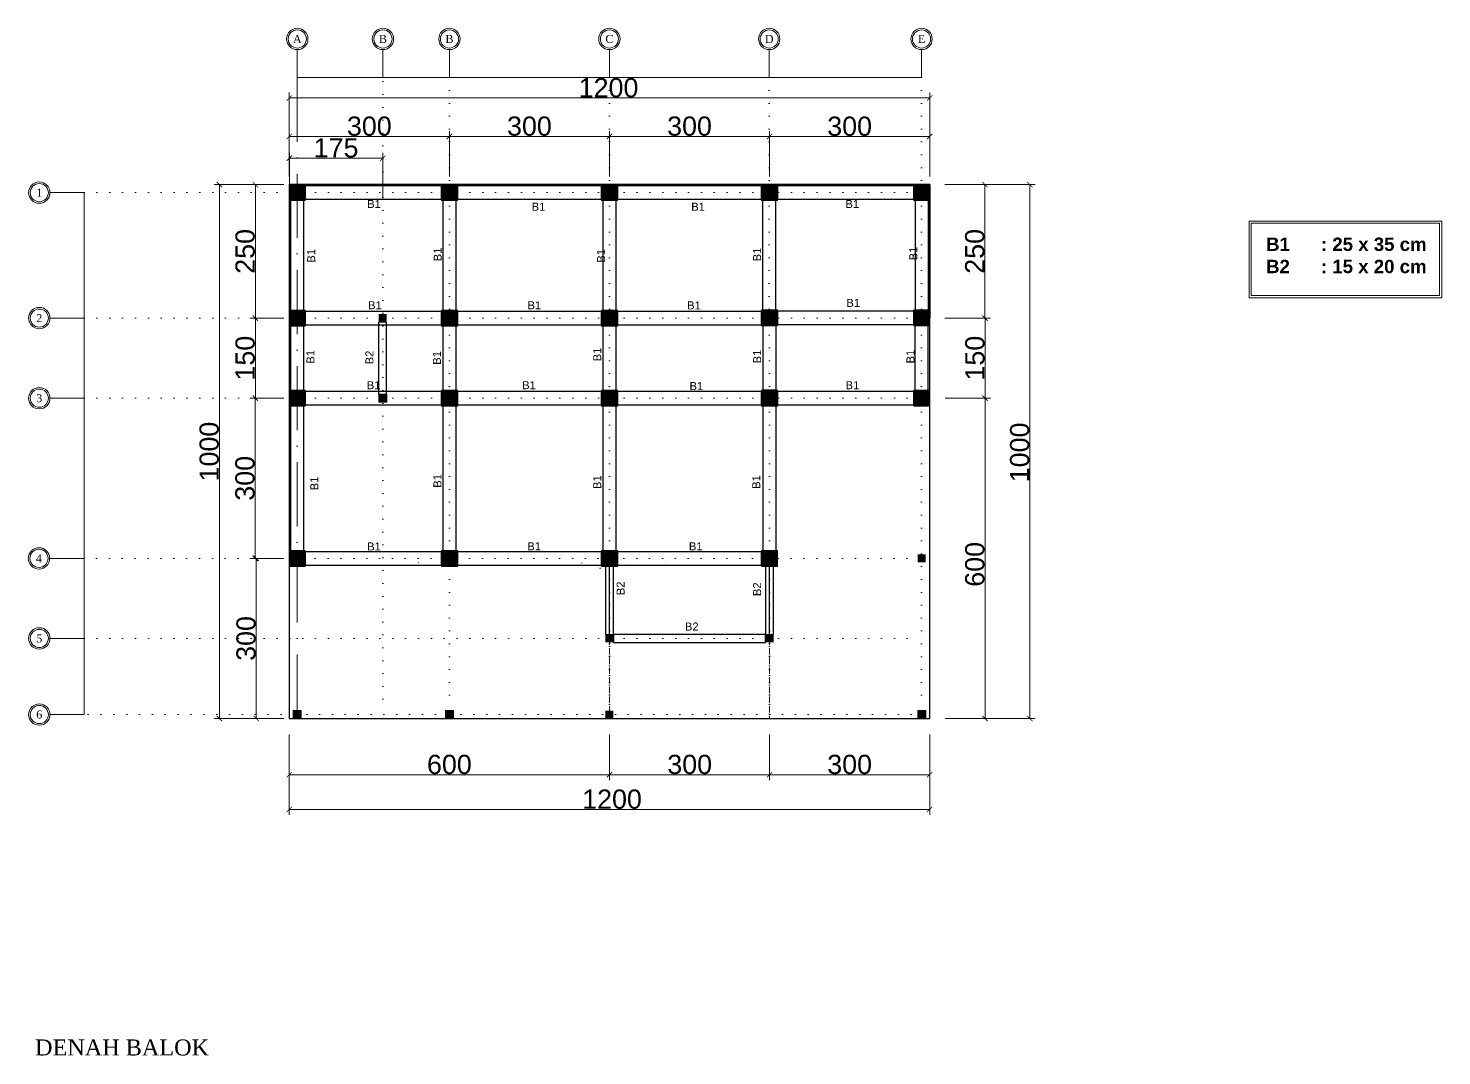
# Model space of a CAD drawing. Header units: millimetres. Extents: x -12161372 to 46643, y -9506984 to 15358.
# Drawn here: x 8064 to 10713, y 1343 to 3268 of the extents above; entities that cross this region are included whole.
import ezdxf

# ---------------------------------------------------------------- set-up
doc = ezdxf.new("R2010")
doc.units = ezdxf.units.MM
doc.linetypes.add('ACAD_ISO07W100', pattern=[3, 0, -3])
doc.linetypes.add('ACAD_ISO10W100', pattern=[18, 12, -3, 0, -3])
for name, color, linetype in [('balok', 7, 'Continuous'), ('lantai', 9, 'Continuous'), ('RING BALOK', 7, 'Continuous'), ('sloof', 7, 'Continuous')]:
    doc.layers.add(name, color=color, linetype=linetype)
for name, color, linetype, lineweight in [('dimensi', 50, 'Continuous', 5), ('kolom', 150, 'Continuous', 13), ('teks', 255, 'Continuous', 5)]:
    doc.layers.add(name, color=color, linetype=linetype, lineweight=lineweight)
doc.layers.add('lahan', color=253, linetype='Continuous', plot=False)
doc.styles.get("Standard").update_dxf_attribs({"font": 'arial.ttf'})
doc.styles.add('teks2', font='times.ttf', dxfattribs={"height": 15})
doc.dimstyles.new('ISO-25', dxfattribs={"dimtxt": 4.5, "dimasz": 10, "dimexe": 10, "dimexo": 10, "dimtad": 1, "dimtxsty": 'Standard', "dimblk": 'ARCHTICK', "dimcen": 2.5, "dimclrt": 256, "dimadec": 0, "dimazin": 0, "dimtfac": 1, "dimtmove": 0, "dimatfit": 3, "dimfxl": 75, "dimfxlon": 1, "dimtfillclr": 256, "dimlwd": -1, "dimlwe": -1, "dimarcsym": 0})

# ---------------------------------------------------------------- blocks, each defined once
blk = doc.blocks.new('_ArchTick')
at = {"color": 0, "linetype": 'ByBlock', "const_width": 0.15}
blk.add_lwpolyline([(-0.5, -0.5), (0.5, 0.5)], dxfattribs=at)
blk = doc.blocks.new('*D353')
at = {"layer": 'Defpoints', "color": 0, "ltscale": 10, "transparency": 16777216}
for p in [(9753.3, 2974.9), (9753.3, 1974.9), (9941.1, 1974.9)]:
    blk.add_point(p, dxfattribs=at)
at = {"layer": 'dimensi', "color": 0, "ltscale": 10, "transparency": 16777216}
for p, q in [((9866.1, 2974.9), (9951.1, 2974.9)), ((9941.1, 2974.9), (9941.1, 1974.9)), ((9866.1, 1974.9), (9951.1, 1974.9))]:
    blk.add_line(p, q, dxfattribs=at)
at = {"layer": 'dimensi', "color": 0, "ltscale": 10, "transparency": 16777216, "xscale": 10, "yscale": 10, "zscale": 10}
for p, rotation in [((9941.1, 2974.9), 90), ((9941.1, 1974.9), 270)]:
    blk.add_blockref('_ArchTick', p, dxfattribs=dict(at, rotation=rotation))
at = {"layer": 'dimensi', "ltscale": 10, "transparency": 16777216, "insert": (9922.1, 2473.4), "char_height": 4.5, "attachment_point": 5, "rotation": 90}
blk.add_mtext('{\\H8x;1000}', dxfattribs=at)
blk = doc.blocks.new('*D354')
at = {"layer": 'Defpoints', "color": 0, "ltscale": 10, "transparency": 16777216}
for p in [(9753.3, 2574.9), (9745.8, 1974.9), (9857.1, 1974.9)]:
    blk.add_point(p, dxfattribs=at)
at = {"layer": 'dimensi', "color": 0, "ltscale": 10, "transparency": 16777216}
for p, q in [((9782.1, 2574.9), (9867.1, 2574.9)), ((9857.1, 2574.9), (9857.1, 1974.9)), ((9782.1, 1974.9), (9867.1, 1974.9))]:
    blk.add_line(p, q, dxfattribs=at)
at = {"layer": 'dimensi', "color": 0, "ltscale": 10, "transparency": 16777216, "xscale": 10, "yscale": 10, "zscale": 10}
for p, rotation in [((9857.1, 2574.9), 90), ((9857.1, 1974.9), 270)]:
    blk.add_blockref('_ArchTick', p, dxfattribs=dict(at, rotation=rotation))
at = {"layer": 'dimensi', "ltscale": 10, "transparency": 16777216, "insert": (9838, 2263.7), "char_height": 4.5, "attachment_point": 5, "rotation": 90}
blk.add_mtext('{\\H8x;600}', dxfattribs=at)
blk = doc.blocks.new('*D355')
at = {"layer": 'Defpoints', "color": 0, "ltscale": 10, "transparency": 16777216}
for p in [(8853.3, 3065.1), (8553.3, 2974.9), (8853.3, 2974.9)]:
    blk.add_point(p, dxfattribs=at)
at = {"layer": 'dimensi', "color": 0, "ltscale": 10, "transparency": 16777216}
for p, q in [((8553.3, 2990.1), (8553.3, 3075.1)), ((8853.3, 2990.1), (8853.3, 3075.1)), ((8553.3, 3065.1), (8853.3, 3065.1))]:
    blk.add_line(p, q, dxfattribs=at)
at = {"layer": 'dimensi', "color": 0, "ltscale": 10, "transparency": 16777216, "xscale": 10, "yscale": 10, "zscale": 10, "rotation": 180}
blk.add_blockref('_ArchTick', (8553.3, 3065.1), dxfattribs=at)
at = {"layer": 'dimensi', "color": 0, "ltscale": 10, "transparency": 16777216, "xscale": 10, "yscale": 10, "zscale": 10}
blk.add_blockref('_ArchTick', (8853.3, 3065.1), dxfattribs=at)
at = {"layer": 'dimensi', "ltscale": 10, "transparency": 16777216, "insert": (8703.3, 3084.2), "char_height": 4.5, "attachment_point": 5}
blk.add_mtext('{\\H8x;300}', dxfattribs=at)
blk = doc.blocks.new('*D356')
at = {"layer": 'Defpoints', "color": 0, "ltscale": 10, "transparency": 16777216}
for p in [(9153.3, 3065.3), (8853.3, 2974.9), (9153.3, 2974.9)]:
    blk.add_point(p, dxfattribs=at)
at = {"layer": 'dimensi', "color": 0, "ltscale": 10, "transparency": 16777216}
for p, q in [((8853.3, 2990.3), (8853.3, 3075.3)), ((9153.3, 2990.3), (9153.3, 3075.3)), ((8853.3, 3065.3), (9153.3, 3065.3))]:
    blk.add_line(p, q, dxfattribs=at)
at = {"layer": 'dimensi', "color": 0, "ltscale": 10, "transparency": 16777216, "xscale": 10, "yscale": 10, "zscale": 10, "rotation": 180}
blk.add_blockref('_ArchTick', (8853.3, 3065.3), dxfattribs=at)
at = {"layer": 'dimensi', "color": 0, "ltscale": 10, "transparency": 16777216, "xscale": 10, "yscale": 10, "zscale": 10}
blk.add_blockref('_ArchTick', (9153.3, 3065.3), dxfattribs=at)
at = {"layer": 'dimensi', "ltscale": 10, "transparency": 16777216, "insert": (9003.3, 3084.3), "char_height": 4.5, "attachment_point": 5}
blk.add_mtext('{\\H8x;300}', dxfattribs=at)
blk = doc.blocks.new('*D357')
at = {"layer": 'Defpoints', "color": 0, "ltscale": 10, "transparency": 16777216}
for p in [(9453.3, 3065.3), (9153.3, 2974.9), (9453.3, 2974.9)]:
    blk.add_point(p, dxfattribs=at)
at = {"layer": 'dimensi', "color": 0, "ltscale": 10, "transparency": 16777216}
for p, q in [((9153.3, 2990.3), (9153.3, 3075.3)), ((9453.3, 2990.3), (9453.3, 3075.3)), ((9153.3, 3065.3), (9453.3, 3065.3))]:
    blk.add_line(p, q, dxfattribs=at)
at = {"layer": 'dimensi', "color": 0, "ltscale": 10, "transparency": 16777216, "xscale": 10, "yscale": 10, "zscale": 10, "rotation": 180}
blk.add_blockref('_ArchTick', (9153.3, 3065.3), dxfattribs=at)
at = {"layer": 'dimensi', "color": 0, "ltscale": 10, "transparency": 16777216, "xscale": 10, "yscale": 10, "zscale": 10}
blk.add_blockref('_ArchTick', (9453.3, 3065.3), dxfattribs=at)
at = {"layer": 'dimensi', "ltscale": 10, "transparency": 16777216, "insert": (9303.3, 3084.3), "char_height": 4.5, "attachment_point": 5}
blk.add_mtext('{\\H8x;300}', dxfattribs=at)
blk = doc.blocks.new('*D358')
at = {"layer": 'Defpoints', "color": 0, "ltscale": 10, "transparency": 16777216}
for p in [(9753.3, 3065), (9453.3, 2975.6), (9753.3, 2974.9)]:
    blk.add_point(p, dxfattribs=at)
at = {"layer": 'dimensi', "color": 0, "ltscale": 10, "transparency": 16777216}
for p, q in [((9453.3, 2990), (9453.3, 3075)), ((9753.3, 2990), (9753.3, 3075)), ((9453.3, 3065), (9753.3, 3065))]:
    blk.add_line(p, q, dxfattribs=at)
at = {"layer": 'dimensi', "color": 0, "ltscale": 10, "transparency": 16777216, "xscale": 10, "yscale": 10, "zscale": 10, "rotation": 180}
blk.add_blockref('_ArchTick', (9453.3, 3065), dxfattribs=at)
at = {"layer": 'dimensi', "color": 0, "ltscale": 10, "transparency": 16777216, "xscale": 10, "yscale": 10, "zscale": 10}
blk.add_blockref('_ArchTick', (9753.3, 3065), dxfattribs=at)
at = {"layer": 'dimensi', "ltscale": 10, "transparency": 16777216, "insert": (9603.3, 3084), "char_height": 4.5, "attachment_point": 5}
blk.add_mtext('{\\H8x;300}', dxfattribs=at)
blk = doc.blocks.new('*D359')
at = {"layer": 'Defpoints', "color": 0, "ltscale": 10, "transparency": 16777216}
for p in [(9753.3, 3137.2), (8553.3, 2974.9), (9753.3, 2974.9)]:
    blk.add_point(p, dxfattribs=at)
at = {"layer": 'dimensi', "color": 0, "ltscale": 10, "transparency": 16777216}
for p, q in [((8553.3, 3062.2), (8553.3, 3147.2)), ((8553.3, 3137.2), (9753.3, 3137.2)), ((9753.3, 3062.2), (9753.3, 3147.2))]:
    blk.add_line(p, q, dxfattribs=at)
at = {"layer": 'dimensi', "color": 0, "ltscale": 10, "transparency": 16777216, "xscale": 10, "yscale": 10, "zscale": 10, "rotation": 180}
blk.add_blockref('_ArchTick', (8553.3, 3137.2), dxfattribs=at)
at = {"layer": 'dimensi', "color": 0, "ltscale": 10, "transparency": 16777216, "xscale": 10, "yscale": 10, "zscale": 10}
blk.add_blockref('_ArchTick', (9753.3, 3137.2), dxfattribs=at)
at = {"layer": 'dimensi', "ltscale": 10, "transparency": 16777216, "insert": (9151.6, 3156.2), "char_height": 4.5, "attachment_point": 5}
blk.add_mtext('{\\H8x;1200}', dxfattribs=at)
blk = doc.blocks.new('*D334')
at = {"layer": 'Defpoints', "color": 0, "ltscale": 10, "transparency": 16777216}
for p in [(8553.3, 2974.9), (8489.8, 2724.9), (8553.3, 2724.9)]:
    blk.add_point(p, dxfattribs=at)
at = {"layer": 'dimensi', "color": 0, "ltscale": 10, "transparency": 16777216}
for p, q in [((8543.3, 2974.9), (8479.8, 2974.9)), ((8489.8, 2974.9), (8489.8, 2724.9)), ((8543.3, 2724.9), (8479.8, 2724.9))]:
    blk.add_line(p, q, dxfattribs=at)
at = {"layer": 'dimensi', "color": 0, "ltscale": 10, "transparency": 16777216, "xscale": 10, "yscale": 10, "zscale": 10}
for p, rotation in [((8489.8, 2974.9), 90), ((8489.8, 2724.9), 270)]:
    blk.add_blockref('_ArchTick', p, dxfattribs=dict(at, rotation=rotation))
at = {"layer": 'dimensi', "ltscale": 10, "transparency": 16777216, "insert": (8470.7, 2849.9), "char_height": 4.5, "attachment_point": 5, "rotation": 90}
blk.add_mtext('{\\H8x;250}', dxfattribs=at)
blk = doc.blocks.new('*D360')
at = {"layer": 'Defpoints', "color": 0, "ltscale": 10, "transparency": 16777216}
for p in [(8553.3, 1974.9), (9753.3, 1974.9), (9753.3, 1804.8)]:
    blk.add_point(p, dxfattribs=at)
at = {"layer": 'dimensi', "color": 0, "ltscale": 10, "transparency": 16777216}
for p, q in [((8553.3, 1879.8), (8553.3, 1794.8)), ((9753.3, 1879.8), (9753.3, 1794.8)), ((8553.3, 1804.8), (9753.3, 1804.8))]:
    blk.add_line(p, q, dxfattribs=at)
at = {"layer": 'dimensi', "color": 0, "ltscale": 10, "transparency": 16777216, "xscale": 10, "yscale": 10, "zscale": 10, "rotation": 180}
blk.add_blockref('_ArchTick', (8553.3, 1804.8), dxfattribs=at)
at = {"layer": 'dimensi', "color": 0, "ltscale": 10, "transparency": 16777216, "xscale": 10, "yscale": 10, "zscale": 10}
blk.add_blockref('_ArchTick', (9753.3, 1804.8), dxfattribs=at)
at = {"layer": 'dimensi', "ltscale": 10, "transparency": 16777216, "insert": (9158.1, 1823.8), "char_height": 4.5, "attachment_point": 5}
blk.add_mtext('{\\H8x;1200}', dxfattribs=at)
blk = doc.blocks.new('*D361')
at = {"layer": 'Defpoints', "color": 0, "ltscale": 10, "transparency": 16777216}
for p in [(8553.3, 1974.9), (9153.3, 1974.3), (8553.3, 1869.8)]:
    blk.add_point(p, dxfattribs=at)
at = {"layer": 'dimensi', "color": 0, "ltscale": 10, "transparency": 16777216}
for p, q in [((8553.3, 1944.8), (8553.3, 1859.8)), ((9153.3, 1944.8), (9153.3, 1859.8)), ((9153.3, 1869.8), (8553.3, 1869.8))]:
    blk.add_line(p, q, dxfattribs=at)
at = {"layer": 'dimensi', "color": 0, "ltscale": 10, "transparency": 16777216, "xscale": 10, "yscale": 10, "zscale": 10, "rotation": 180}
blk.add_blockref('_ArchTick', (8553.3, 1869.8), dxfattribs=at)
at = {"layer": 'dimensi', "color": 0, "ltscale": 10, "transparency": 16777216, "xscale": 10, "yscale": 10, "zscale": 10}
blk.add_blockref('_ArchTick', (9153.3, 1869.8), dxfattribs=at)
at = {"layer": 'dimensi', "ltscale": 10, "transparency": 16777216, "insert": (8853.3, 1888.8), "char_height": 4.5, "attachment_point": 5}
blk.add_mtext('{\\H8x;600}', dxfattribs=at)
blk = doc.blocks.new('*D362')
at = {"layer": 'Defpoints', "color": 0, "ltscale": 10, "transparency": 16777216}
for p in [(8553.3, 2724.9), (8489.7, 2574.9), (8553.3, 2574.9)]:
    blk.add_point(p, dxfattribs=at)
at = {"layer": 'dimensi', "color": 0, "ltscale": 10, "transparency": 16777216}
for p, q in [((8543.3, 2724.9), (8479.7, 2724.9)), ((8489.7, 2724.9), (8489.7, 2574.9)), ((8543.3, 2574.9), (8479.7, 2574.9))]:
    blk.add_line(p, q, dxfattribs=at)
at = {"layer": 'dimensi', "color": 0, "ltscale": 10, "transparency": 16777216, "xscale": 10, "yscale": 10, "zscale": 10}
for p, rotation in [((8489.7, 2724.9), 90), ((8489.7, 2574.9), 270)]:
    blk.add_blockref('_ArchTick', p, dxfattribs=dict(at, rotation=rotation))
at = {"layer": 'dimensi', "ltscale": 10, "transparency": 16777216, "insert": (8470.7, 2649.9), "char_height": 4.5, "attachment_point": 5, "rotation": 90}
blk.add_mtext('{\\H8x;150}', dxfattribs=at)
blk = doc.blocks.new('*D363')
at = {"layer": 'Defpoints', "color": 0, "ltscale": 10, "transparency": 16777216}
for p in [(8553.3, 2574.9), (8489.5, 2274.9), (8553.3, 2274.9)]:
    blk.add_point(p, dxfattribs=at)
at = {"layer": 'dimensi', "color": 0, "ltscale": 10, "transparency": 16777216}
for p, q in [((8543.3, 2574.9), (8479.5, 2574.9)), ((8489.5, 2574.9), (8489.5, 2274.9)), ((8543.3, 2274.9), (8479.5, 2274.9))]:
    blk.add_line(p, q, dxfattribs=at)
at = {"layer": 'dimensi', "color": 0, "ltscale": 10, "transparency": 16777216, "xscale": 10, "yscale": 10, "zscale": 10}
for p, rotation in [((8489.5, 2574.9), 90), ((8489.5, 2274.9), 270)]:
    blk.add_blockref('_ArchTick', p, dxfattribs=dict(at, rotation=rotation))
at = {"layer": 'dimensi', "ltscale": 10, "transparency": 16777216, "insert": (8470.4, 2424.9), "char_height": 4.5, "attachment_point": 5, "rotation": 90}
blk.add_mtext('{\\H8x;300}', dxfattribs=at)
blk = doc.blocks.new('*D364')
at = {"layer": 'Defpoints', "color": 0, "ltscale": 10, "transparency": 16777216}
for p in [(8553.3, 2274.9), (8491.4, 1974.9), (8553.3, 1974.9)]:
    blk.add_point(p, dxfattribs=at)
at = {"layer": 'dimensi', "color": 0, "ltscale": 10, "transparency": 16777216}
for p, q in [((8543.3, 2274.9), (8481.4, 2274.9)), ((8491.4, 2274.9), (8491.4, 1974.9)), ((8543.3, 1974.9), (8481.4, 1974.9))]:
    blk.add_line(p, q, dxfattribs=at)
at = {"layer": 'dimensi', "color": 0, "ltscale": 10, "transparency": 16777216, "xscale": 10, "yscale": 10, "zscale": 10}
for p, rotation in [((8491.4, 2274.9), 90), ((8491.4, 1974.9), 270)]:
    blk.add_blockref('_ArchTick', p, dxfattribs=dict(at, rotation=rotation))
at = {"layer": 'dimensi', "ltscale": 10, "transparency": 16777216, "insert": (8472.4, 2124.9), "char_height": 4.5, "attachment_point": 5, "rotation": 90}
blk.add_mtext('{\\H8x;300}', dxfattribs=at)
blk = doc.blocks.new('*D365')
at = {"layer": 'Defpoints', "color": 0, "ltscale": 10, "transparency": 16777216}
for p in [(9753.3, 2974.9), (9753.3, 2724.9), (9856.9, 2724.9)]:
    blk.add_point(p, dxfattribs=at)
at = {"layer": 'dimensi', "color": 0, "ltscale": 10, "transparency": 16777216}
for p, q in [((9781.9, 2974.9), (9866.9, 2974.9)), ((9856.9, 2974.9), (9856.9, 2724.9)), ((9781.9, 2724.9), (9866.9, 2724.9))]:
    blk.add_line(p, q, dxfattribs=at)
at = {"layer": 'dimensi', "color": 0, "ltscale": 10, "transparency": 16777216, "xscale": 10, "yscale": 10, "zscale": 10}
for p, rotation in [((9856.9, 2974.9), 90), ((9856.9, 2724.9), 270)]:
    blk.add_blockref('_ArchTick', p, dxfattribs=dict(at, rotation=rotation))
at = {"layer": 'dimensi', "ltscale": 10, "transparency": 16777216, "insert": (9837.9, 2849.9), "char_height": 4.5, "attachment_point": 5, "rotation": 90}
blk.add_mtext('{\\H8x;250}', dxfattribs=at)
blk = doc.blocks.new('*D366')
at = {"layer": 'Defpoints', "color": 0, "ltscale": 10, "transparency": 16777216}
for p in [(9753.3, 2724.9), (9753.3, 2574.9), (9857.2, 2574.9)]:
    blk.add_point(p, dxfattribs=at)
at = {"layer": 'dimensi', "color": 0, "ltscale": 10, "transparency": 16777216}
for p, q in [((9782.2, 2724.9), (9867.2, 2724.9)), ((9857.2, 2724.9), (9857.2, 2574.9)), ((9782.2, 2574.9), (9867.2, 2574.9))]:
    blk.add_line(p, q, dxfattribs=at)
at = {"layer": 'dimensi', "color": 0, "ltscale": 10, "transparency": 16777216, "xscale": 10, "yscale": 10, "zscale": 10}
for p, rotation in [((9857.2, 2724.9), 90), ((9857.2, 2574.9), 270)]:
    blk.add_blockref('_ArchTick', p, dxfattribs=dict(at, rotation=rotation))
at = {"layer": 'dimensi', "ltscale": 10, "transparency": 16777216, "insert": (9838.2, 2649.9), "char_height": 4.5, "attachment_point": 5, "rotation": 90}
blk.add_mtext('{\\H8x;150}', dxfattribs=at)
blk = doc.blocks.new('*D367')
at = {"layer": 'Defpoints', "color": 0, "ltscale": 10, "transparency": 16777216}
for p in [(8553.3, 2974.9), (8422.4, 1974.9), (8560.8, 1974.9)]:
    blk.add_point(p, dxfattribs=at)
at = {"layer": 'dimensi', "color": 0, "ltscale": 10, "transparency": 16777216}
for p, q in [((8497.4, 2974.9), (8412.4, 2974.9)), ((8422.4, 2974.9), (8422.4, 1974.9)), ((8497.4, 1974.9), (8412.4, 1974.9))]:
    blk.add_line(p, q, dxfattribs=at)
at = {"layer": 'dimensi', "color": 0, "ltscale": 10, "transparency": 16777216, "xscale": 10, "yscale": 10, "zscale": 10}
for p, rotation in [((8422.4, 2974.9), 90), ((8422.4, 1974.9), 270)]:
    blk.add_blockref('_ArchTick', p, dxfattribs=dict(at, rotation=rotation))
at = {"layer": 'dimensi', "ltscale": 10, "transparency": 16777216, "insert": (8403.4, 2474.9), "char_height": 4.5, "attachment_point": 5, "rotation": 90}
blk.add_mtext('{\\H8x;1000}', dxfattribs=at)
blk = doc.blocks.new('*D335')
at = {"layer": 'Defpoints', "color": 0, "ltscale": 10, "transparency": 16777216}
for p in [(9453.3, 1974.3), (9753.3, 1974.3), (9453.3, 1869.8)]:
    blk.add_point(p, dxfattribs=at)
at = {"layer": 'dimensi', "color": 0, "ltscale": 10, "transparency": 16777216}
for p, q in [((9453.3, 1944.8), (9453.3, 1859.8)), ((9753.3, 1944.8), (9753.3, 1859.8)), ((9753.3, 1869.8), (9453.3, 1869.8))]:
    blk.add_line(p, q, dxfattribs=at)
at = {"layer": 'dimensi', "color": 0, "ltscale": 10, "transparency": 16777216, "xscale": 10, "yscale": 10, "zscale": 10, "rotation": 180}
blk.add_blockref('_ArchTick', (9453.3, 1869.8), dxfattribs=at)
at = {"layer": 'dimensi', "color": 0, "ltscale": 10, "transparency": 16777216, "xscale": 10, "yscale": 10, "zscale": 10}
blk.add_blockref('_ArchTick', (9753.3, 1869.8), dxfattribs=at)
at = {"layer": 'dimensi', "ltscale": 10, "transparency": 16777216, "insert": (9603.3, 1888.8), "char_height": 4.5, "attachment_point": 5}
blk.add_mtext('{\\H8x;300}', dxfattribs=at)
blk = doc.blocks.new('*D336')
at = {"layer": 'Defpoints', "color": 0, "ltscale": 10, "transparency": 16777216}
for p in [(9153.3, 1974.3), (9453.3, 1974.3), (9153.3, 1869.8)]:
    blk.add_point(p, dxfattribs=at)
at = {"layer": 'dimensi', "color": 0, "ltscale": 10, "transparency": 16777216}
for p, q in [((9153.3, 1944.8), (9153.3, 1859.8)), ((9453.3, 1944.8), (9453.3, 1859.8)), ((9453.3, 1869.8), (9153.3, 1869.8))]:
    blk.add_line(p, q, dxfattribs=at)
at = {"layer": 'dimensi', "color": 0, "ltscale": 10, "transparency": 16777216, "xscale": 10, "yscale": 10, "zscale": 10, "rotation": 180}
blk.add_blockref('_ArchTick', (9153.3, 1869.8), dxfattribs=at)
at = {"layer": 'dimensi', "color": 0, "ltscale": 10, "transparency": 16777216, "xscale": 10, "yscale": 10, "zscale": 10}
blk.add_blockref('_ArchTick', (9453.3, 1869.8), dxfattribs=at)
at = {"layer": 'dimensi', "ltscale": 10, "transparency": 16777216, "insert": (9303.6, 1888.8), "char_height": 4.5, "attachment_point": 5}
blk.add_mtext('{\\H8x;300}', dxfattribs=at)
blk = doc.blocks.new('*D337')
at = {"layer": 'Defpoints', "color": 0, "ltscale": 10, "transparency": 16777216}
for p in [(8728.5, 3024.5), (8728.5, 2724.4), (8553.5, 2553.4)]:
    blk.add_point(p, dxfattribs=at)
at = {"layer": 'dimensi', "color": 0, "ltscale": 10, "transparency": 16777216}
for p, q in [((8553.5, 2949.5), (8553.5, 3034.5)), ((8553.5, 3024.5), (8728.5, 3024.5)), ((8728.5, 2949.5), (8728.5, 3034.5))]:
    blk.add_line(p, q, dxfattribs=at)
at = {"layer": 'dimensi', "color": 0, "ltscale": 10, "transparency": 16777216, "xscale": 10, "yscale": 10, "zscale": 10, "rotation": 180}
blk.add_blockref('_ArchTick', (8553.5, 3024.5), dxfattribs=at)
at = {"layer": 'dimensi', "color": 0, "ltscale": 10, "transparency": 16777216, "xscale": 10, "yscale": 10, "zscale": 10}
blk.add_blockref('_ArchTick', (8728.5, 3024.5), dxfattribs=at)
at = {"layer": 'dimensi', "ltscale": 10, "transparency": 16777216, "insert": (8641, 3043.5), "char_height": 4.5, "attachment_point": 5}
blk.add_mtext('{\\H8x;175}', dxfattribs=at)

msp = doc.modelspace()

# ---------------------------------------------------------------- hatches: boundary and pattern name
at = {"layer": 'kolom'}
h = msp.add_hatch(color=256, dxfattribs=at)
h.dxf.hatch_style = 1
h.paths.add_polyline_path([(8583.327, 2944.939), (8583.327, 2974.939), (8553.327, 2974.939), (8553.327, 2944.939)])
h = msp.add_hatch(color=256, dxfattribs=at)
h.dxf.hatch_style = 1
h.paths.add_polyline_path([(8868.327, 2944.939), (8868.327, 2974.939), (8838.327, 2974.939), (8838.327, 2944.939)])
h = msp.add_hatch(color=256, dxfattribs=at)
h.dxf.hatch_style = 1
h.paths.add_polyline_path([(9168.327, 2944.939), (9168.327, 2974.939), (9138.327, 2974.939), (9138.327, 2944.939)])
h = msp.add_hatch(color=256, dxfattribs=at)
h.dxf.hatch_style = 1
h.paths.add_polyline_path([(9468.327, 2944.939), (9468.327, 2974.939), (9438.327, 2974.939), (9438.327, 2944.939)])
h = msp.add_hatch(color=256, dxfattribs=at)
h.dxf.hatch_style = 1
h.paths.add_polyline_path([(9753.327, 2944.939), (9753.327, 2974.939), (9723.327, 2974.939), (9723.327, 2944.939)])
h = msp.add_hatch(color=256, dxfattribs=at)
h.dxf.hatch_style = 1
h.paths.add_polyline_path([(8583.327, 2709.939), (8583.327, 2739.939), (8553.327, 2739.939), (8553.327, 2709.939)])
h = msp.add_hatch(color=256, dxfattribs=at)
h.dxf.hatch_style = 1
h.paths.add_polyline_path([(8735.785, 2732.437), (8720.785, 2732.437), (8720.785, 2717.437), (8735.785, 2717.437)])
h = msp.add_hatch(color=256, dxfattribs=at)
h.dxf.hatch_style = 1
h.paths.add_polyline_path([(8868.327, 2710.014), (8868.327, 2740.014), (8838.327, 2740.014), (8838.327, 2710.014)])
h = msp.add_hatch(color=256, dxfattribs=at)
h.dxf.hatch_style = 1
h.paths.add_polyline_path([(9168.327, 2710.006), (9168.327, 2740.006), (9138.327, 2740.006), (9138.327, 2710.006)])
h = msp.add_hatch(color=256, dxfattribs=at)
h.dxf.hatch_style = 1
h.paths.add_polyline_path([(9468.327, 2710.331), (9468.327, 2740.331), (9438.327, 2740.331), (9438.327, 2710.331)])
h = msp.add_hatch(color=256, dxfattribs=at)
h.dxf.hatch_style = 1
h.paths.add_polyline_path([(9753.327, 2710.331), (9753.327, 2740.331), (9723.327, 2740.331), (9723.327, 2710.331)])
h = msp.add_hatch(color=256, dxfattribs=at)
h.dxf.hatch_style = 1
h.paths.add_polyline_path([(8583.327, 2559.939), (8583.327, 2589.939), (8553.327, 2589.939), (8553.327, 2559.939)])
h = msp.add_hatch(color=256, dxfattribs=at)
h.dxf.hatch_style = 1
h.paths.add_polyline_path([(8735.852, 2582.431), (8720.852, 2582.431), (8720.852, 2567.431), (8735.852, 2567.431)])
h = msp.add_hatch(color=256, dxfattribs=at)
h.dxf.hatch_style = 1
h.paths.add_polyline_path([(8868.327, 2559.939), (8868.327, 2589.939), (8838.327, 2589.939), (8838.327, 2559.939)])
h = msp.add_hatch(color=256, dxfattribs=at)
h.dxf.hatch_style = 1
h.paths.add_polyline_path([(9168.327, 2559.939), (9168.327, 2589.939), (9138.327, 2589.939), (9138.327, 2559.939)])
h = msp.add_hatch(color=256, dxfattribs=at)
h.dxf.hatch_style = 1
h.paths.add_polyline_path([(9468.327, 2559.939), (9468.327, 2589.939), (9438.327, 2589.939), (9438.327, 2559.939)])
h = msp.add_hatch(color=256, dxfattribs=at)
h.dxf.hatch_style = 1
h.paths.add_polyline_path([(9753.327, 2559.939), (9753.327, 2589.939), (9723.327, 2589.939), (9723.327, 2559.939)])
h = msp.add_hatch(color=256, dxfattribs=at)
h.dxf.hatch_style = 1
h.paths.add_polyline_path([(8583.327, 2259.939), (8583.327, 2289.939), (8553.327, 2289.939), (8553.327, 2259.939)])
h = msp.add_hatch(color=256, dxfattribs=at)
h.dxf.hatch_style = 1
h.paths.add_polyline_path([(8868.327, 2259.939), (8868.327, 2289.939), (8838.327, 2289.939), (8838.327, 2259.939)])
h = msp.add_hatch(color=256, dxfattribs=at)
h.dxf.hatch_style = 1
h.paths.add_polyline_path([(9168.327, 2259.939), (9168.327, 2289.939), (9138.327, 2289.939), (9138.327, 2259.939)])
h = msp.add_hatch(color=256, dxfattribs=at)
h.dxf.hatch_style = 1
h.paths.add_polyline_path([(9168.327, 2289.939), (9138.327, 2289.939), (9138.327, 2259.939), (9168.327, 2259.939)])
h = msp.add_hatch(color=256, dxfattribs=at)
h.dxf.hatch_style = 1
h.paths.add_polyline_path([(9468.327, 2259.939), (9468.327, 2289.939), (9438.327, 2289.939), (9438.327, 2259.939)])
h = msp.add_hatch(color=256, dxfattribs=at)
h.dxf.hatch_style = 1
h.paths.add_polyline_path([(9745.832, 2282.439), (9730.832, 2282.439), (9730.832, 2267.439), (9745.832, 2267.439)])
h = msp.add_hatch(color=256, dxfattribs=at)
h.dxf.hatch_style = 1
h.paths.add_polyline_path([(9160.827, 2132.461), (9145.827, 2132.461), (9145.827, 2117.461), (9160.827, 2117.461)])
h = msp.add_hatch(color=256, dxfattribs=at)
h.dxf.hatch_style = 1
h.paths.add_polyline_path([(9160.827, 2132.439), (9145.827, 2132.439), (9145.827, 2117.439), (9160.827, 2117.439)])
h = msp.add_hatch(color=256, dxfattribs=at)
h.dxf.hatch_style = 1
h.paths.add_polyline_path([(9460.827, 2132.439), (9445.827, 2132.439), (9445.827, 2117.439), (9460.827, 2117.439)])
h = msp.add_hatch(color=256, dxfattribs=at)
h.dxf.hatch_style = 1
h.paths.add_polyline_path([(9460.837, 2132.548), (9445.837, 2132.548), (9445.837, 2117.548), (9460.837, 2117.548)])
h = msp.add_hatch(color=256, dxfattribs=at)
h.dxf.hatch_style = 1
h.paths.add_polyline_path([(8575.827, 1989.939), (8560.827, 1989.939), (8560.827, 1974.939), (8575.827, 1974.939)])
h = msp.add_hatch(color=256, dxfattribs=at)
h.dxf.hatch_style = 1
h.paths.add_polyline_path([(8860.827, 1989.939), (8845.827, 1989.939), (8845.827, 1974.939), (8860.827, 1974.939)])
h = msp.add_hatch(color=256, dxfattribs=at)
h.dxf.hatch_style = 1
h.paths.add_polyline_path([(9160.833, 1989.939), (9145.833, 1989.939), (9145.833, 1974.939), (9160.833, 1974.939)])
h = msp.add_hatch(color=256, dxfattribs=at)
h.dxf.hatch_style = 1
h.paths.add_polyline_path([(9745.827, 1989.939), (9730.827, 1989.939), (9730.827, 1974.939), (9745.827, 1974.939)])

# ---------------------------------------------------------------- linework, layer by layer
at = {"layer": 'balok', "ltscale": 10}
for points in [[(8838.327, 2947.439), (8838.327, 2972.439), (8583.327, 2972.439), (8583.327, 2947.439)], [(9138.327, 2947.439), (9138.327, 2972.439), (8868.327, 2972.439), (8868.327, 2947.439)], [(9438.327, 2947.439), (9438.327, 2972.439), (9168.327, 2972.439), (9168.327, 2947.439)], [(9723.327, 2947.439), (9723.327, 2972.439), (9468.327, 2972.439), (9468.327, 2947.439)], [(8555.827, 2739.939), (8580.827, 2739.939), (8580.827, 2944.939), (8555.827, 2944.939)], [(8840.827, 2739.939), (8865.827, 2739.939), (8865.827, 2944.939), (8840.827, 2944.939)], [(9140.729, 2739.939), (9165.729, 2739.939), (9165.729, 2944.939), (9140.729, 2944.939)], [(9440.222, 2740.371), (9465.222, 2740.371), (9465.222, 2945.371), (9440.222, 2945.371)], [(9725.827, 2739.939), (9750.827, 2739.939), (9750.827, 2944.939), (9725.827, 2944.939)], [(8838.327, 2712.439), (8838.327, 2737.439), (8583.327, 2737.439), (8583.327, 2712.439)], [(9138.327, 2712.439), (9138.327, 2737.439), (8868.327, 2737.514), (8868.327, 2712.514)], [(9438.327, 2712.506), (9438.327, 2737.506), (9168.327, 2737.506), (9168.327, 2712.506)], [(9723.327, 2712.831), (9723.327, 2737.831), (9468.327, 2737.831), (9468.327, 2712.831)], [(8555.827, 2589.939), (8580.827, 2589.939), (8580.827, 2709.939), (8555.827, 2709.939)], [(8720.785, 2582.431), (8735.785, 2582.431), (8735.785, 2717.357), (8720.785, 2717.357)], [(8841.056, 2589.939), (8866.056, 2589.939), (8866.056, 2709.939), (8841.056, 2709.939)], [(9140.827, 2590.006), (9165.827, 2590.006), (9165.827, 2710.006), (9140.827, 2710.006)], [(9440.827, 2590.331), (9465.827, 2590.331), (9465.827, 2710.331), (9440.827, 2710.331)], [(9725.628, 2590.156), (9750.628, 2590.156), (9750.628, 2710.156), (9725.628, 2710.156)], [(8838.327, 2562.439), (8838.327, 2587.439), (8583.327, 2587.439), (8583.327, 2562.439)], [(9138.327, 2562.364), (9138.327, 2587.364), (8868.327, 2587.439), (8868.327, 2562.439)], [(9438.327, 2562.364), (9438.327, 2587.364), (9168.327, 2587.439), (9168.327, 2562.439)], [(9723.327, 2562.757), (9723.327, 2587.757), (9468.327, 2587.757), (9468.327, 2562.757)], [(8555.827, 2289.939), (8580.827, 2289.939), (8580.827, 2559.939), (8555.827, 2559.939)], [(8840.827, 2289.939), (8865.827, 2289.939), (8865.827, 2559.939), (8840.827, 2559.939)], [(9140.804, 2289.939), (9165.804, 2289.939), (9165.804, 2559.939), (9140.804, 2559.939)], [(9440.827, 2289.939), (9465.827, 2289.939), (9465.827, 2559.939), (9440.827, 2559.939)], [(8838.327, 2262.439), (8838.327, 2287.439), (8583.327, 2287.439), (8583.327, 2262.439)], [(9138.327, 2262.364), (9138.327, 2287.364), (8868.327, 2287.439), (8868.327, 2262.439)], [(9438.327, 2262.364), (9438.327, 2287.364), (9168.327, 2287.439), (9168.327, 2262.439)], [(9145.827, 2132.392), (9160.827, 2132.392), (9160.827, 2259.939), (9145.827, 2259.939)], [(9445.827, 2132.545), (9460.827, 2132.545), (9460.827, 2259.939), (9445.827, 2259.939)], [(9445.827, 2117.439), (9445.827, 2132.439), (9160.836, 2132.439), (9160.836, 2117.439)]]:
    msp.add_lwpolyline(points, close=True, dxfattribs=at)
at = {"layer": 'kolom'}
for p, q in [((8735.836, 2582.431), (8735.836, 2567.431)), ((8735.836, 2582.054), (8735.836, 2567.054)), ((9453.327, 2589.939), (9453.327, 2559.939)), ((9153.327, 2289.939), (9153.327, 2259.939)), ((9453.327, 2289.939), (9453.327, 2259.939)), ((8575.827, 1989.939), (8575.827, 1974.939)), ((8860.827, 1989.939), (8860.827, 1974.939)), ((9745.827, 1989.939), (9745.827, 1974.939))]:
    msp.add_line(p, q, dxfattribs=at)
for points in [[(8553.327, 2944.939), (8583.327, 2944.939), (8583.327, 2974.939), (8553.327, 2974.939)], [(8838.327, 2944.939), (8868.327, 2944.939), (8868.327, 2974.939), (8838.327, 2974.939)], [(9138.327, 2944.939), (9168.327, 2944.939), (9168.327, 2974.939), (9138.327, 2974.939)], [(9438.327, 2944.939), (9468.327, 2944.939), (9468.327, 2974.939), (9438.327, 2974.939)], [(9723.327, 2944.939), (9753.327, 2944.939), (9753.327, 2974.939), (9723.327, 2974.939)], [(8553.327, 2709.939), (8583.327, 2709.939), (8583.327, 2739.939), (8553.327, 2739.939)], [(8838.327, 2710.014), (8868.327, 2710.014), (8868.327, 2740.014), (8838.327, 2740.014)], [(9138.327, 2710.006), (9168.327, 2710.006), (9168.327, 2740.006), (9138.327, 2740.006)], [(9438.327, 2710.331), (9468.327, 2710.331), (9468.327, 2740.331), (9438.327, 2740.331)], [(9723.327, 2710.331), (9753.327, 2710.331), (9753.327, 2740.331), (9723.327, 2740.331)], [(8553.327, 2559.939), (8583.327, 2559.939), (8583.327, 2589.939), (8553.327, 2589.939)], [(8720.836, 2567.431), (8735.836, 2567.431), (8735.836, 2582.431), (8720.836, 2582.431)], [(8838.327, 2559.939), (8868.327, 2559.939), (8868.327, 2589.939), (8838.327, 2589.939)], [(9138.327, 2559.939), (9168.327, 2559.939), (9168.327, 2589.939), (9138.327, 2589.939)], [(9438.327, 2559.939), (9468.327, 2559.939), (9468.327, 2589.939), (9438.327, 2589.939)], [(9723.327, 2559.939), (9753.327, 2559.939), (9753.327, 2589.939), (9723.327, 2589.939)], [(8553.327, 2259.939), (8583.327, 2259.939), (8583.327, 2289.939), (8553.327, 2289.939)], [(8838.327, 2259.939), (8868.327, 2259.939), (8868.327, 2289.939), (8838.327, 2289.939)], [(9138.327, 2259.939), (9168.327, 2259.939), (9168.327, 2289.939), (9138.327, 2289.939)], [(9438.327, 2259.939), (9468.327, 2259.939), (9468.327, 2289.939), (9438.327, 2289.939)], [(8560.827, 1974.939), (8575.827, 1974.939), (8575.827, 1989.939), (8560.827, 1989.939)], [(8845.827, 1974.939), (8860.827, 1974.939), (8860.827, 1989.939), (8845.827, 1989.939)], [(9730.827, 1974.939), (9745.827, 1974.939), (9745.827, 1989.939), (9730.827, 1989.939)]]:
    msp.add_lwpolyline(points, close=True, dxfattribs=at)
at = {"layer": 'lahan', "ltscale": 10}
msp.add_line((9753.327, 2974.939), (9753.327, 2724.939), dxfattribs=at)
at = {"layer": 'lantai'}
for p, q in [((9153.327, 2124.939), (9153.327, 2274.939)), ((9453.327, 2124.939), (9453.327, 2274.939))]:
    msp.add_line(p, q, dxfattribs=at)
at = {"layer": 'lantai', "lineweight": 0}
for p, q in [((9168.327, 2259.939), (9153.327, 2259.939)), ((9168.327, 2267.439), (9168.327, 2259.939)), ((9185.328, 2269.456), (9185.328, 2269.455)), ((9256.328, 2269.456), (9256.328, 2269.456)), ((9438.327, 2259.939), (9438.327, 2269.439)), ((9453.327, 2259.939), (9438.327, 2259.939))]:
    msp.add_line(p, q, dxfattribs=at)
at = {"layer": 'lantai', "color": 9, "lineweight": 0}
for p, q in [((9153.327, 2259.939), (9153.327, 2124.939)), ((9453.327, 2124.939), (9453.327, 2259.939))]:
    msp.add_line(p, q, dxfattribs=at)
at = {"layer": 'lantai', "linetype": 'ACAD_ISO10W100', "lineweight": 0}
for p, q in [((9153.327, 2124.939), (9153.327, 1989.932)), ((9453.327, 2124.939), (9453.327, 1974.939))]:
    msp.add_line(p, q, dxfattribs=at)
at = {"layer": 'lantai'}
msp.add_lwpolyline([(8553.327, 1974.939), (9753.327, 1974.939), (9753.327, 2974.939), (8553.327, 2974.939)], close=True, dxfattribs=at)
at = {"layer": 'RING BALOK', "linetype": 'Continuous'}
for p, q in [((8795.171, 2266.447), (8794.606, 2267.295)), ((9101.832, 2265.682), (9101.268, 2266.529)), ((9136.972, 2256.067), (9134.99, 2256.278)), ((9145.468, 2260.175), (9144.671, 2262.753))]:
    msp.add_line(p, q, dxfattribs=at)
at = {"layer": 'teks', "ltscale": 0.8}
for p, q in [((8568.327, 3175.265), (8568.327, 3227.723)), ((8728.812, 3175.265), (8728.812, 3227.723)), ((8853.466, 3175.265), (8853.466, 3227.723)), ((9153.185, 3175.265), (9153.185, 3227.723)), ((9452.609, 3175.265), (9452.609, 3227.723)), ((9738.042, 3175.265), (9738.042, 3227.723)), ((8168.801, 2959.939), (8104.844, 2959.939)), ((8168.801, 2724.939), (8104.844, 2724.939)), ((8168.801, 2574.939), (8104.844, 2574.939)), ((8168.176, 2274.939), (8104.219, 2274.939)), ((8168.801, 2124.939), (8104.844, 2124.939)), ((8168.801, 1982.439), (8104.844, 1982.439))]:
    msp.add_line(p, q, dxfattribs=at)
at = {"layer": 'teks', "ltscale": 10}
for p, q in [((8568.327, 3175.265), (9738.042, 3175.265)), ((8168.801, 2959.939), (8168.801, 1982.439))]:
    msp.add_line(p, q, dxfattribs=at)
at = {"layer": 'teks', "linetype": 'ACAD_ISO10W100', "lineweight": 0, "ltscale": 10, "transparency": 33554687}
msp.add_line((8568.327, 3175.265), (8568.327, 1974.939), dxfattribs=at)
at = {"layer": 'teks', "linetype": 'ACAD_ISO07W100', "lineweight": 0, "ltscale": 8, "transparency": 33554687}
for p, q in [((8728.474, 3167.757), (8728.474, 1974.939)), ((8853.466, 3175.265), (8853.466, 1974.939)), ((9153.185, 3175.265), (9153.149, 1974.939)), ((9452.609, 3175.265), (9453.196, 1974.939)), ((9738.042, 3175.265), (9738.265, 1974.939)), ((8168.801, 2959.939), (9753.327, 2959.939)), ((8168.801, 2724.939), (9753.327, 2724.939)), ((8168.801, 2574.939), (9753.327, 2574.939)), ((8168.176, 2274.939), (9753.327, 2274.939)), ((8168.801, 2124.939), (9753.327, 2124.939)), ((8176.301, 1982.439), (9753.327, 1982.439))]:
    msp.add_line(p, q, dxfattribs=at)
at = {"layer": 'teks', "ltscale": 10}
for points in [[(10351.68, 2906.77), (10712.802, 2906.77), (10712.802, 2763.003), (10351.68, 2763.003)], [(10355.68, 2902.77), (10708.802, 2902.77), (10708.802, 2767.003), (10355.68, 2767.003)]]:
    msp.add_lwpolyline(points, close=True, dxfattribs=at)
at = {"layer": 'teks'}
for centre, radius in [((8568.327, 3247.723), 20), ((8568.327, 3247.723), 17), ((8728.812, 3247.723), 20), ((8728.812, 3247.723), 17), ((8853.466, 3247.723), 20), ((8853.466, 3247.723), 17), ((9153.185, 3247.723), 20), ((9153.185, 3247.723), 17), ((9452.609, 3247.723), 20), ((9452.609, 3247.723), 17), ((9738.042, 3247.723), 20), ((9738.042, 3247.723), 17), ((8084.844, 2959.939), 20), ((8084.844, 2959.939), 17), ((8084.844, 2724.939), 20), ((8084.844, 2724.939), 17), ((8084.844, 2574.939), 20), ((8084.844, 2574.939), 17), ((8084.219, 2274.939), 20), ((8084.219, 2274.939), 17), ((8084.844, 2124.939), 20), ((8084.844, 2124.939), 17), ((8084.844, 1982.439), 20), ((8084.844, 1982.439), 17)]:
    msp.add_circle(centre, radius, dxfattribs=at)

# ---------------------------------------------------------------- texts
at = {"color": 0, "lineweight": 13, "insert": (8076.985, 1358.67), "char_height": 30, "width": 736.49889, "attachment_point": 4}
msp.add_mtext('{\\fTimes New Roman|b0|i0|c0|p18;DENAH BALOK}', dxfattribs=at)
at = {"layer": 'sloof', "ltscale": 10, "insert": (10383.596, 2875.75), "char_height": 25, "attachment_point": 1}
msp.add_mtext_dynamic_manual_height_columns('{\\fArial|b1|i0|c0|p34;B1      : 25 x 35 cm\\PB2      : 15 x 20 cm}', width=300.98988, gutter_width=100, heights=[0], dxfattribs=at)
at = {"layer": 'teks', "char_height": 15, "attachment_point": 5, "style": 'teks2'}
for s, insert in [('A', (8568.327, 3247.723)), ('B', (8728.812, 3247.723)), ('B', (8853.466, 3247.723)), ('C', (9153.185, 3247.723)), ('D', (9452.609, 3247.723)), ('E', (9738.042, 3247.723)), ('1', (8084.844, 2959.939)), ('2', (8084.844, 2724.939)), ('3', (8084.844, 2574.939)), ('4', (8084.219, 2274.939)), ('5', (8084.844, 2124.939)), ('6', (8084.844, 1982.439))]:
    msp.add_mtext_dynamic_manual_height_columns(s, width=35.65071, gutter_width=15, heights=[0], dxfattribs=dict(at, insert=insert))
at = {"layer": 'teks', "ltscale": 10, "char_height": 15, "attachment_point": 1}
for insert in [(8699.272, 2946.178), (9007.477, 2941.032), (9306.488, 2941.032), (9595.47, 2946.178), (8700.964, 2756.617), (8999.723, 2756.445), (9298.849, 2756.27), (9597.203, 2760.951), (8698.543, 2606.774), (8989.72, 2606.774), (9303.327, 2605.121), (9595.827, 2606.742), (8699.272, 2304.731), (8999.314, 2305.017), (9302.131, 2304.985)]:
    msp.add_mtext_dynamic_manual_height_columns('B1', width=15, gutter_width=17.23, heights=[10.879], dxfattribs=dict(at, insert=insert))
for s, insert, rotation in [('B1', (8586.821, 2828.719), 90), ('B1', (8823.812, 2831.346), 90), ('B1', (9130.139, 2828.719), 90), ('B1', (9422.321, 2831.205), 90), ('B1', (9715.139, 2833.107), 90), ('B1', (8585.494, 2639.492), 90), ('B2', (8696.01, 2638.294), 90), ('B1', (8822.441, 2637.544), 90), ('B1', (9122.88, 2643.991), 90), ('B1', (9422.526, 2640.115), 90), ('B1', (9709.639, 2640.008), 90), ('B1', (8592.804, 2402.328), 90), ('B1', (8823.49, 2407.187), 90), ('B1', (9122.888, 2404.778), 90), ('B1', (9420.844, 2405.204), 90), ('B2', (9166.692, 2205.95), 90), ('B2', (9422.406, 2204.289), 90), ('B2', (9294.712, 2154.768), 0.099364)]:
    msp.add_mtext_dynamic_manual_height_columns(s, width=15, gutter_width=17.23, heights=[10.879], dxfattribs=dict(at, insert=insert, rotation=rotation))

# ---------------------------------------------------------------- dimensions: what is measured, and where the dimension line sits
at = {"layer": 'dimensi', "ltscale": 10}
for base, p1, p2, picture, middle in [((9753.327, 3137.201), (8553.327, 2974.939), (9753.327, 2974.939), '*D359', (9151.571, 3137.201)), ((9753.327, 1804.791), (8553.327, 1974.939), (9753.327, 1974.939), '*D360', (9158.072, 1804.791)), ((9153.327, 1869.807), (9453.327, 1974.314), (9153.327, 1974.314), '*D336', (9303.634, 1869.807))]:
    dim = msp.add_linear_dim(base=base, p1=p1, p2=p2, text='{\\H8x;<>}', dimstyle='ISO-25', dxfattribs=at)
    dim.commit()
    dim.dimension.update_dxf_attribs({"geometry": picture, "text_midpoint": middle, "dimtype": 160})
for base, p1, p2, picture, middle in [((8853.327, 3065.148), (8553.327, 2974.939), (8853.327, 2974.939), '*D355', (8703.327, 3084.166)), ((9153.327, 3065.324), (8853.327, 2974.939), (9153.327, 2974.939), '*D356', (9003.327, 3084.342)), ((9453.327, 3065.261), (9153.327, 2974.939), (9453.327, 2974.939), '*D357', (9303.327, 3084.279)), ((9753.327, 3065.014), (9453.327, 2975.564), (9753.327, 2974.939), '*D358', (9603.327, 3084.032)), ((8728.499, 3024.49), (8553.499, 2553.449), (8728.499, 2724.39), '*D337', (8640.999, 3043.496)), ((8553.327, 1869.807), (9153.327, 1974.314), (8553.327, 1974.939), '*D361', (8853.327, 1888.813)), ((9453.327, 1869.807), (9753.327, 1974.314), (9453.327, 1974.314), '*D335', (9603.327, 1888.825))]:
    dim = msp.add_linear_dim(base=base, p1=p1, p2=p2, text='{\\H8x;<>}', dimstyle='ISO-25', dxfattribs=at)
    dim.commit()
    dim.dimension.update_dxf_attribs({"geometry": picture, "text_midpoint": middle})
for base, p1, p2, picture, middle in [((8422.418, 1974.939), (8553.327, 2974.939), (8560.827, 1974.939), '*D367', (8422.418, 2474.939)), ((9941.133, 1974.939), (9753.327, 2974.939), (9753.327, 1974.939), '*D353', (9941.133, 2473.363)), ((9857.193, 2574.939), (9753.327, 2724.939), (9753.327, 2574.939), '*D366', (9857.193, 2649.939)), ((9857.05, 1974.939), (9753.327, 2574.939), (9745.827, 1974.939), '*D354', (9857.05, 2263.718))]:
    dim = msp.add_linear_dim(base=base, p1=p1, p2=p2, angle=90, text='{\\H8x;<>}', dimstyle='ISO-25', dxfattribs=at)
    dim.commit()
    dim.dimension.update_dxf_attribs({"geometry": picture, "text_midpoint": middle, "dimtype": 160})
for base, p1, p2, picture, middle in [((8489.753, 2724.939), (8553.327, 2974.939), (8553.327, 2724.939), '*D334', (8470.748, 2849.939)), ((9856.94, 2724.939), (9753.327, 2974.939), (9753.327, 2724.939), '*D365', (9837.934, 2849.939)), ((8489.682, 2574.939), (8553.327, 2724.939), (8553.327, 2574.939), '*D362', (8470.676, 2649.939)), ((8489.465, 2274.939), (8553.327, 2574.939), (8553.327, 2274.939), '*D363', (8470.447, 2424.939)), ((8491.378, 1974.939), (8553.327, 2274.939), (8553.327, 1974.939), '*D364', (8472.36, 2124.939))]:
    dim = msp.add_linear_dim(base=base, p1=p1, p2=p2, angle=90, text='{\\H8x;<>}', dimstyle='ISO-25', dxfattribs=at)
    dim.commit()
    dim.dimension.update_dxf_attribs({"geometry": picture, "text_midpoint": middle})

doc.saveas('drawing.dxf')
